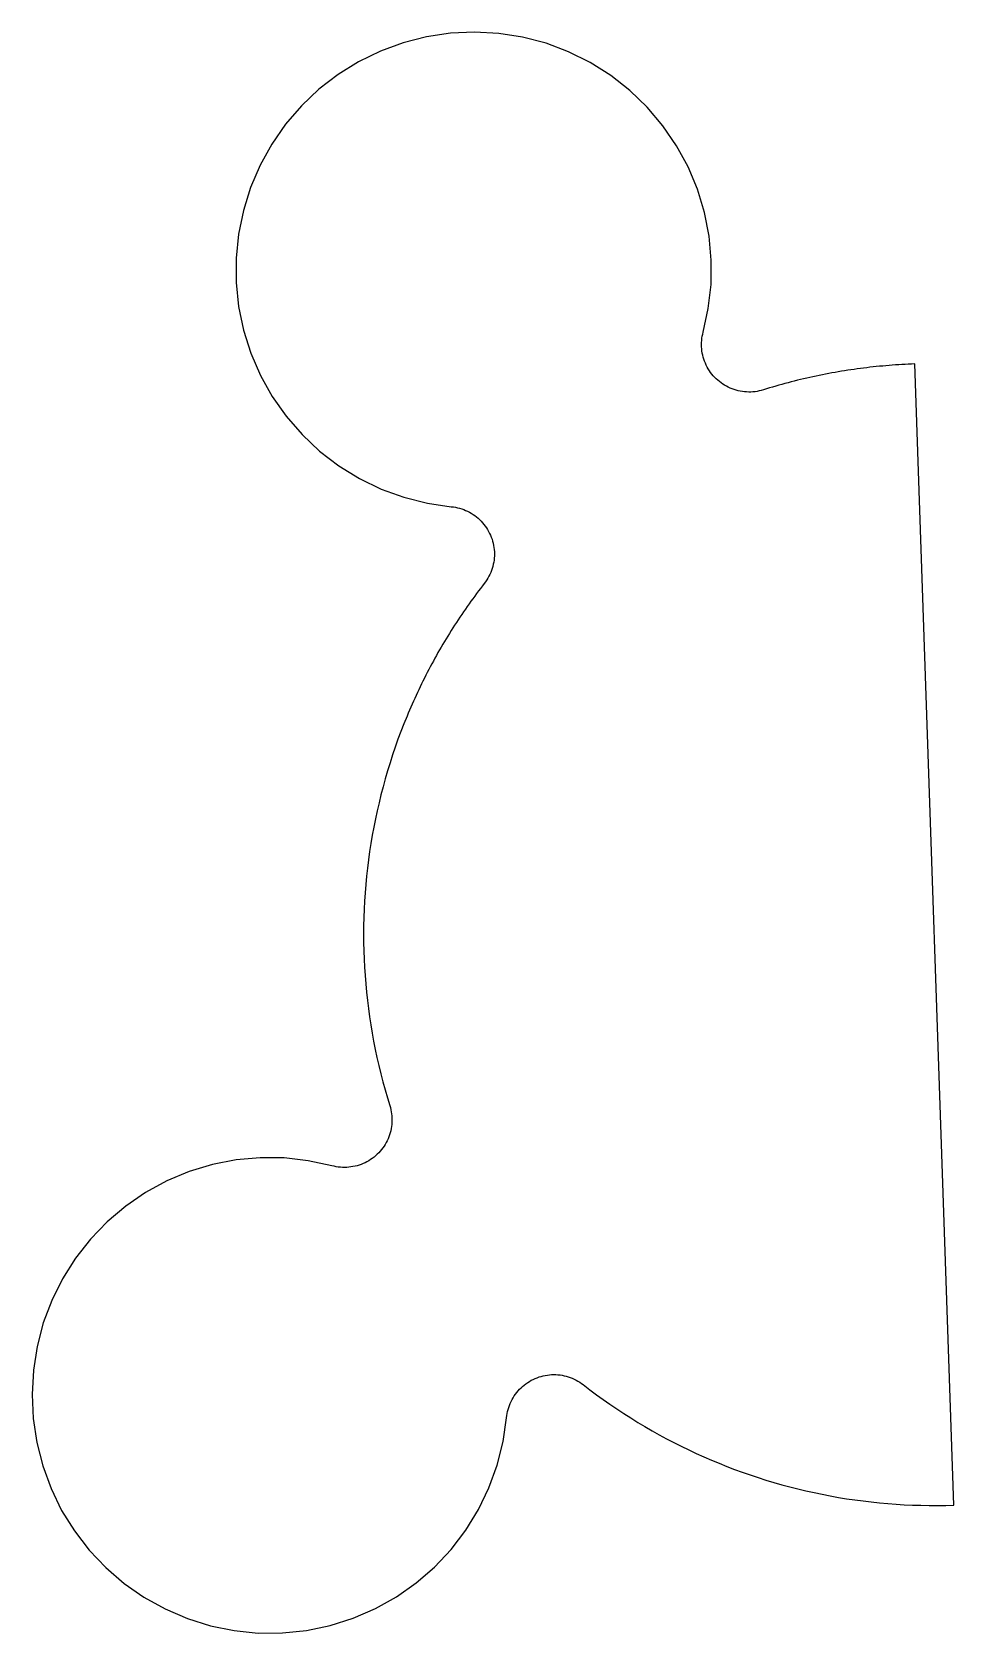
# Model space of a CAD drawing. Header units: metres. Extents: x 66.4 to 85.8, y -50 to -16.4.
import ezdxf

# ---------------------------------------------------------------- set-up
doc = ezdxf.new("R2010")
doc.units = ezdxf.units.M

msp = doc.modelspace()

# ---------------------------------------------------------------- linework, layer by layer
at = {"layer": 'Polygon'}
for p, q in [((74.679, -16.484), (74.186, -16.61)), ((75.182, -16.409), (74.679, -16.484)), ((75.69, -16.385), (75.182, -16.409)), ((76.197, -16.413), (75.69, -16.385)), ((76.699, -16.492), (76.197, -16.413)), ((73.709, -16.785), (73.252, -17.008)), ((74.186, -16.61), (73.709, -16.785)), ((77.191, -16.622), (76.699, -16.492)), ((77.667, -16.801), (77.191, -16.622)), ((78.122, -17.028), (77.667, -16.801)), ((73.252, -17.008), (72.82, -17.276)), ((78.552, -17.299), (78.122, -17.028)), ((72.82, -17.276), (72.418, -17.586)), ((78.952, -17.613), (78.552, -17.299)), ((72.418, -17.586), (72.049, -17.936)), ((79.318, -17.966), (78.952, -17.613)), ((72.049, -17.936), (71.717, -18.322)), ((79.646, -18.354), (79.318, -17.966)), ((71.717, -18.322), (71.427, -18.739)), ((79.933, -18.774), (79.646, -18.354)), ((71.427, -18.739), (71.18, -19.183)), ((80.176, -19.22), (79.933, -18.774)), ((71.18, -19.183), (70.979, -19.651)), ((80.373, -19.689), (80.176, -19.22)), ((70.979, -19.651), (70.828, -20.136)), ((80.521, -20.176), (80.373, -19.689)), ((70.828, -20.136), (70.726, -20.634)), ((80.618, -20.674), (80.521, -20.176)), ((70.726, -20.634), (70.675, -21.14)), ((80.665, -21.181), (80.618, -20.674)), ((70.675, -21.14), (70.676, -21.648)), ((80.66, -21.689), (80.665, -21.181)), ((70.676, -21.648), (70.729, -22.154)), ((80.603, -22.194), (80.66, -21.689)), ((70.729, -22.154), (70.832, -22.651)), ((80.495, -22.691), (80.603, -22.194)), ((70.832, -22.651), (70.986, -23.136)), ((80.462, -22.911), (80.464, -22.867)), ((80.464, -22.867), (80.469, -22.822)), ((80.469, -22.822), (80.476, -22.778)), ((80.476, -22.778), (80.485, -22.734)), ((80.485, -22.734), (80.495, -22.691)), ((70.986, -23.136), (71.188, -23.603)), ((80.461, -22.956), (80.462, -22.911)), ((80.462, -23), (80.461, -22.956)), ((80.465, -23.045), (80.462, -23)), ((80.47, -23.089), (80.465, -23.045)), ((80.477, -23.133), (80.47, -23.089)), ((80.486, -23.176), (80.477, -23.133)), ((80.497, -23.22), (80.486, -23.176)), ((80.51, -23.262), (80.497, -23.22)), ((80.525, -23.304), (80.51, -23.262)), ((80.541, -23.346), (80.525, -23.304)), ((80.56, -23.386), (80.541, -23.346)), ((80.58, -23.426), (80.56, -23.386)), ((80.602, -23.465), (80.58, -23.426)), ((80.626, -23.503), (80.602, -23.465)), ((80.651, -23.539), (80.626, -23.503)), ((80.678, -23.575), (80.651, -23.539)), ((83.2, -23.55), (83.134, -23.563)), ((83.267, -23.539), (83.2, -23.55)), ((83.333, -23.527), (83.267, -23.539)), ((83.4, -23.516), (83.333, -23.527)), ((83.466, -23.505), (83.4, -23.516)), ((83.533, -23.495), (83.466, -23.505)), ((83.6, -23.484), (83.533, -23.495)), ((83.666, -23.475), (83.6, -23.484)), ((83.733, -23.465), (83.666, -23.475)), ((83.8, -23.457), (83.733, -23.465)), ((83.867, -23.448), (83.8, -23.457)), ((83.934, -23.44), (83.867, -23.448)), ((84.001, -23.432), (83.934, -23.44)), ((84.068, -23.425), (84.001, -23.432)), ((84.135, -23.418), (84.068, -23.425)), ((84.202, -23.411), (84.135, -23.418)), ((84.27, -23.405), (84.202, -23.411)), ((84.337, -23.399), (84.27, -23.405)), ((84.404, -23.393), (84.337, -23.399)), ((84.471, -23.388), (84.404, -23.393)), ((84.539, -23.383), (84.471, -23.388)), ((84.606, -23.379), (84.539, -23.383)), ((84.673, -23.375), (84.606, -23.379)), ((84.741, -23.371), (84.673, -23.375)), ((84.808, -23.368), (84.741, -23.371)), ((84.875, -23.365), (84.808, -23.368)), ((84.943, -23.362), (84.875, -23.365)), ((85.768, -47.348), (84.943, -23.362)), ((71.188, -23.603), (71.436, -24.046)), ((80.706, -23.609), (80.678, -23.575)), ((80.736, -23.642), (80.706, -23.609)), ((80.768, -23.674), (80.736, -23.642)), ((80.801, -23.704), (80.768, -23.674)), ((80.835, -23.732), (80.801, -23.704)), ((80.87, -23.759), (80.835, -23.732)), ((80.907, -23.785), (80.87, -23.759)), ((80.944, -23.809), (80.907, -23.785)), ((80.983, -23.831), (80.944, -23.809)), ((81.023, -23.851), (80.983, -23.831)), ((81.063, -23.87), (81.023, -23.851)), ((81.104, -23.887), (81.063, -23.87)), ((81.146, -23.902), (81.104, -23.887)), ((81.825, -23.886), (81.76, -23.907)), ((81.889, -23.867), (81.825, -23.886)), ((81.954, -23.848), (81.889, -23.867)), ((82.019, -23.829), (81.954, -23.848)), ((82.083, -23.81), (82.019, -23.829)), ((82.148, -23.792), (82.083, -23.81)), ((82.214, -23.774), (82.148, -23.792)), ((82.279, -23.756), (82.214, -23.774)), ((82.344, -23.739), (82.279, -23.756)), ((82.409, -23.723), (82.344, -23.739)), ((82.475, -23.706), (82.409, -23.723)), ((82.54, -23.69), (82.475, -23.706)), ((82.606, -23.675), (82.54, -23.69)), ((82.672, -23.659), (82.606, -23.675)), ((82.737, -23.644), (82.672, -23.659)), ((82.803, -23.63), (82.737, -23.644)), ((82.869, -23.616), (82.803, -23.63)), ((82.935, -23.602), (82.869, -23.616)), ((83.001, -23.588), (82.935, -23.602)), ((83.068, -23.575), (83.001, -23.588)), ((83.134, -23.563), (83.068, -23.575)), ((71.436, -24.046), (71.728, -24.462)), ((81.189, -23.915), (81.146, -23.902)), ((81.232, -23.926), (81.189, -23.915)), ((81.276, -23.935), (81.232, -23.926)), ((81.32, -23.942), (81.276, -23.935)), ((81.364, -23.948), (81.32, -23.942)), ((81.408, -23.951), (81.364, -23.948)), ((81.453, -23.952), (81.408, -23.951)), ((81.497, -23.952), (81.453, -23.952)), ((81.542, -23.949), (81.497, -23.952)), ((81.586, -23.945), (81.542, -23.949)), ((81.63, -23.938), (81.586, -23.945)), ((81.674, -23.929), (81.63, -23.938)), ((81.717, -23.919), (81.674, -23.929)), ((81.76, -23.907), (81.717, -23.919)), ((71.728, -24.462), (72.061, -24.847)), ((72.061, -24.847), (72.432, -25.195)), ((72.432, -25.195), (72.835, -25.504)), ((72.835, -25.504), (73.268, -25.771)), ((73.268, -25.771), (73.726, -25.992)), ((73.726, -25.992), (74.204, -26.165)), ((74.204, -26.165), (74.697, -26.289)), ((74.697, -26.289), (75.2, -26.363)), ((75.2, -26.363), (75.244, -26.368)), ((75.244, -26.368), (75.288, -26.375)), ((75.288, -26.375), (75.332, -26.384)), ((75.332, -26.384), (75.375, -26.395)), ((75.375, -26.395), (75.418, -26.408)), ((75.418, -26.408), (75.46, -26.423)), ((75.46, -26.423), (75.501, -26.44)), ((75.501, -26.44), (75.542, -26.458)), ((75.542, -26.458), (75.581, -26.478)), ((75.581, -26.478), (75.62, -26.5)), ((75.62, -26.5), (75.658, -26.524)), ((75.658, -26.524), (75.694, -26.55)), ((75.694, -26.55), (75.73, -26.577)), ((75.73, -26.577), (75.764, -26.605)), ((75.764, -26.605), (75.797, -26.635)), ((75.797, -26.635), (75.828, -26.667)), ((75.828, -26.667), (75.858, -26.7)), ((75.858, -26.7), (75.887, -26.734)), ((75.887, -26.734), (75.914, -26.769)), ((75.914, -26.769), (75.94, -26.806)), ((75.94, -26.806), (75.963, -26.843)), ((75.963, -26.843), (75.985, -26.882)), ((75.985, -26.882), (76.006, -26.922)), ((76.006, -26.922), (76.024, -26.962)), ((76.024, -26.962), (76.041, -27.004)), ((76.041, -27.004), (76.056, -27.046)), ((76.056, -27.046), (76.069, -27.088)), ((76.069, -27.088), (76.08, -27.131)), ((76.08, -27.131), (76.089, -27.175)), ((76.089, -27.175), (76.096, -27.219)), ((76.096, -27.219), (76.102, -27.263)), ((76.083, -27.573), (76.072, -27.617)), ((76.091, -27.53), (76.083, -27.573)), ((76.098, -27.486), (76.091, -27.53)), ((76.103, -27.441), (76.098, -27.486)), ((76.102, -27.263), (76.105, -27.308)), ((76.105, -27.397), (76.103, -27.441)), ((76.105, -27.308), (76.106, -27.352)), ((76.106, -27.352), (76.105, -27.397)), ((75.946, -27.901), (75.921, -27.938)), ((75.969, -27.863), (75.946, -27.901)), ((75.991, -27.824), (75.969, -27.863)), ((76.011, -27.784), (75.991, -27.824)), ((76.029, -27.743), (76.011, -27.784)), ((76.045, -27.702), (76.029, -27.743)), ((76.06, -27.66), (76.045, -27.702)), ((76.072, -27.617), (76.06, -27.66)), ((75.691, -28.242), (75.651, -28.297)), ((75.731, -28.188), (75.691, -28.242)), ((75.771, -28.134), (75.731, -28.188)), ((75.812, -28.08), (75.771, -28.134)), ((75.853, -28.027), (75.812, -28.08)), ((75.894, -27.973), (75.853, -28.027)), ((75.921, -27.938), (75.894, -27.973)), ((75.456, -28.572), (75.418, -28.628)), ((75.495, -28.517), (75.456, -28.572)), ((75.533, -28.461), (75.495, -28.517)), ((75.572, -28.406), (75.533, -28.461)), ((75.611, -28.351), (75.572, -28.406)), ((75.651, -28.297), (75.611, -28.351)), ((75.233, -28.91), (75.197, -28.967)), ((75.27, -28.853), (75.233, -28.91)), ((75.306, -28.797), (75.27, -28.853)), ((75.343, -28.74), (75.306, -28.797)), ((75.381, -28.684), (75.343, -28.74)), ((75.418, -28.628), (75.381, -28.684)), ((75.022, -29.255), (74.987, -29.313)), ((75.056, -29.197), (75.022, -29.255)), ((75.091, -29.139), (75.056, -29.197)), ((75.126, -29.082), (75.091, -29.139)), ((75.161, -29.024), (75.126, -29.082)), ((75.197, -28.967), (75.161, -29.024)), ((74.822, -29.607), (74.789, -29.667)), ((74.854, -29.548), (74.822, -29.607)), ((74.887, -29.489), (74.854, -29.548)), ((74.92, -29.43), (74.887, -29.489)), ((74.954, -29.372), (74.92, -29.43)), ((74.987, -29.313), (74.954, -29.372)), ((74.664, -29.906), (74.634, -29.966)), ((74.695, -29.846), (74.664, -29.906)), ((74.726, -29.786), (74.695, -29.846)), ((74.758, -29.726), (74.726, -29.786)), ((74.789, -29.667), (74.758, -29.726)), ((74.486, -30.269), (74.458, -30.33)), ((74.515, -30.208), (74.486, -30.269)), ((74.544, -30.147), (74.515, -30.208)), ((74.574, -30.087), (74.544, -30.147)), ((74.604, -30.026), (74.574, -30.087)), ((74.634, -29.966), (74.604, -30.026)), ((74.348, -30.577), (74.321, -30.639)), ((74.375, -30.515), (74.348, -30.577)), ((74.402, -30.453), (74.375, -30.515)), ((74.43, -30.392), (74.402, -30.453)), ((74.458, -30.33), (74.43, -30.392)), ((74.203, -30.925), (74.14, -31.087)), ((74.269, -30.763), (74.203, -30.925)), ((74.295, -30.701), (74.269, -30.763)), ((74.321, -30.639), (74.295, -30.701)), ((74.079, -31.25), (74.021, -31.414)), ((74.14, -31.087), (74.079, -31.25)), ((73.965, -31.579), (73.911, -31.745)), ((74.021, -31.414), (73.965, -31.579)), ((73.86, -31.912), (73.811, -32.079)), ((73.911, -31.745), (73.86, -31.912)), ((73.765, -32.247), (73.721, -32.416)), ((73.811, -32.079), (73.765, -32.247)), ((73.68, -32.585), (73.641, -32.755)), ((73.721, -32.416), (73.68, -32.585)), ((73.604, -32.925), (73.57, -33.096)), ((73.641, -32.755), (73.604, -32.925)), ((73.538, -33.267), (73.509, -33.439)), ((73.57, -33.096), (73.538, -33.267)), ((73.483, -33.611), (73.459, -33.784)), ((73.509, -33.439), (73.483, -33.611)), ((73.437, -33.957), (73.418, -34.13)), ((73.459, -33.784), (73.437, -33.957)), ((73.402, -34.303), (73.388, -34.477)), ((73.418, -34.13), (73.402, -34.303)), ((73.376, -34.651), (73.367, -34.825)), ((73.388, -34.477), (73.376, -34.651)), ((73.367, -34.825), (73.361, -34.999)), ((73.357, -35.173), (73.355, -35.347)), ((73.361, -34.999), (73.357, -35.173)), ((73.355, -35.347), (73.356, -35.522)), ((73.356, -35.522), (73.36, -35.696)), ((73.36, -35.696), (73.366, -35.87)), ((73.366, -35.87), (73.375, -36.044)), ((73.375, -36.044), (73.386, -36.218)), ((73.386, -36.218), (73.4, -36.392)), ((73.4, -36.392), (73.416, -36.565)), ((73.416, -36.565), (73.435, -36.738)), ((73.435, -36.738), (73.457, -36.911)), ((73.457, -36.911), (73.48, -37.084)), ((73.48, -37.084), (73.507, -37.256)), ((73.507, -37.256), (73.536, -37.428)), ((73.536, -37.428), (73.567, -37.599)), ((73.567, -37.599), (73.601, -37.77)), ((73.601, -37.77), (73.637, -37.941)), ((73.637, -37.941), (73.676, -38.111)), ((73.676, -38.111), (73.717, -38.28)), ((73.717, -38.28), (73.761, -38.448)), ((73.761, -38.448), (73.807, -38.616)), ((73.807, -38.616), (73.856, -38.784)), ((73.856, -38.784), (73.907, -38.95)), ((73.907, -38.95), (73.919, -38.993)), ((73.919, -38.993), (73.929, -39.037)), ((73.929, -39.037), (73.938, -39.08)), ((73.938, -39.08), (73.945, -39.124)), ((73.948, -39.347), (73.942, -39.391)), ((73.945, -39.124), (73.949, -39.169)), ((73.951, -39.302), (73.948, -39.347)), ((73.949, -39.169), (73.952, -39.213)), ((73.952, -39.258), (73.951, -39.302)), ((73.952, -39.213), (73.952, -39.258)), ((73.851, -39.688), (73.831, -39.728)), ((73.87, -39.648), (73.851, -39.688)), ((73.887, -39.606), (73.87, -39.648)), ((73.902, -39.564), (73.887, -39.606)), ((73.915, -39.522), (73.902, -39.564)), ((73.926, -39.479), (73.915, -39.522)), ((73.935, -39.435), (73.926, -39.479)), ((73.942, -39.391), (73.935, -39.435)), ((73.575, -40.033), (73.539, -40.06)), ((73.609, -40.004), (73.575, -40.033)), ((73.642, -39.974), (73.609, -40.004)), ((73.674, -39.943), (73.642, -39.974)), ((73.704, -39.91), (73.674, -39.943)), ((73.732, -39.876), (73.704, -39.91)), ((73.759, -39.841), (73.732, -39.876)), ((73.785, -39.804), (73.759, -39.841)), ((73.809, -39.766), (73.785, -39.804)), ((73.831, -39.728), (73.809, -39.766)), ((69.689, -40.338), (69.22, -40.534)), ((70.176, -40.19), (69.689, -40.338)), ((70.674, -40.092), (70.176, -40.19)), ((71.181, -40.046), (70.674, -40.092)), ((71.689, -40.051), (71.181, -40.046)), ((72.194, -40.108), (71.689, -40.051)), ((72.691, -40.215), (72.194, -40.108)), ((72.734, -40.226), (72.691, -40.215)), ((72.778, -40.235), (72.734, -40.226)), ((72.822, -40.242), (72.778, -40.235)), ((72.867, -40.246), (72.822, -40.242)), ((72.911, -40.249), (72.867, -40.246)), ((72.956, -40.25), (72.911, -40.249)), ((73, -40.249), (72.956, -40.25)), ((73.045, -40.246), (73, -40.249)), ((73.089, -40.241), (73.045, -40.246)), ((73.133, -40.234), (73.089, -40.241)), ((73.176, -40.225), (73.133, -40.234)), ((73.22, -40.214), (73.176, -40.225)), ((73.262, -40.201), (73.22, -40.214)), ((73.304, -40.186), (73.262, -40.201)), ((73.346, -40.169), (73.304, -40.186)), ((73.386, -40.151), (73.346, -40.169)), ((73.426, -40.131), (73.386, -40.151)), ((73.465, -40.109), (73.426, -40.131)), ((73.503, -40.085), (73.465, -40.109)), ((73.539, -40.06), (73.503, -40.085)), ((69.22, -40.534), (68.774, -40.778)), ((68.774, -40.778), (68.354, -41.065)), ((68.354, -41.065), (67.966, -41.393)), ((67.966, -41.393), (67.613, -41.759)), ((67.613, -41.759), (67.299, -42.159)), ((67.299, -42.159), (67.028, -42.589)), ((67.028, -42.589), (66.801, -43.044)), ((66.801, -43.044), (66.622, -43.52)), ((66.622, -43.52), (66.492, -44.011)), ((66.492, -44.011), (66.413, -44.513)), ((66.413, -44.513), (66.385, -45.021)), ((76.806, -44.771), (76.843, -44.747)), ((76.843, -44.747), (76.882, -44.725)), ((76.882, -44.725), (76.922, -44.705)), ((76.922, -44.705), (76.962, -44.686)), ((76.962, -44.686), (77.004, -44.67)), ((77.004, -44.67), (77.046, -44.655)), ((77.046, -44.655), (77.088, -44.642)), ((77.088, -44.642), (77.131, -44.631)), ((77.131, -44.631), (77.175, -44.622)), ((77.175, -44.622), (77.219, -44.614)), ((77.219, -44.614), (77.263, -44.609)), ((77.263, -44.609), (77.308, -44.606)), ((77.308, -44.606), (77.352, -44.605)), ((77.352, -44.605), (77.397, -44.605)), ((77.397, -44.605), (77.441, -44.608)), ((77.441, -44.608), (77.486, -44.613)), ((77.486, -44.613), (77.53, -44.619)), ((77.53, -44.619), (77.573, -44.628)), ((77.573, -44.628), (77.617, -44.639)), ((77.617, -44.639), (77.66, -44.651)), ((77.66, -44.651), (77.702, -44.665)), ((77.702, -44.665), (77.743, -44.682)), ((77.743, -44.682), (77.784, -44.7)), ((77.784, -44.7), (77.824, -44.72)), ((77.824, -44.72), (77.863, -44.741)), ((77.863, -44.741), (77.901, -44.765)), ((66.385, -45.021), (66.409, -45.529)), ((76.478, -45.129), (76.5, -45.091)), ((76.5, -45.091), (76.524, -45.053)), ((76.524, -45.053), (76.55, -45.016)), ((76.55, -45.016), (76.577, -44.981)), ((76.577, -44.981), (76.605, -44.947)), ((76.605, -44.947), (76.635, -44.914)), ((76.635, -44.914), (76.667, -44.882)), ((76.667, -44.882), (76.7, -44.852)), ((76.7, -44.852), (76.734, -44.824)), ((76.734, -44.824), (76.769, -44.797)), ((76.769, -44.797), (76.806, -44.771)), ((77.901, -44.765), (77.938, -44.79)), ((77.938, -44.79), (77.973, -44.816)), ((77.973, -44.816), (78.112, -44.922)), ((78.112, -44.922), (78.251, -45.027)), ((78.251, -45.027), (78.392, -45.129)), ((76.368, -45.467), (76.375, -45.423)), ((76.375, -45.423), (76.384, -45.379)), ((76.384, -45.379), (76.395, -45.336)), ((76.395, -45.336), (76.408, -45.293)), ((76.408, -45.293), (76.423, -45.251)), ((76.423, -45.251), (76.44, -45.21)), ((76.44, -45.21), (76.458, -45.169)), ((76.458, -45.169), (76.478, -45.129)), ((78.392, -45.129), (78.535, -45.229)), ((78.535, -45.229), (78.679, -45.327)), ((78.679, -45.327), (78.825, -45.423)), ((78.825, -45.423), (78.972, -45.516)), ((66.409, -45.529), (66.484, -46.032)), ((76.289, -46.014), (76.363, -45.511)), ((76.363, -45.511), (76.368, -45.467)), ((78.972, -45.516), (79.12, -45.608)), ((79.12, -45.608), (79.269, -45.697)), ((79.269, -45.697), (79.42, -45.785)), ((66.484, -46.032), (66.61, -46.524)), ((76.165, -46.507), (76.289, -46.014)), ((79.42, -45.785), (79.572, -45.87)), ((79.572, -45.87), (79.725, -45.953)), ((79.725, -45.953), (79.88, -46.033)), ((79.88, -46.033), (80.035, -46.112)), ((80.035, -46.112), (80.192, -46.188)), ((80.192, -46.188), (80.35, -46.262)), ((80.35, -46.262), (80.509, -46.333)), ((80.509, -46.333), (80.669, -46.402)), ((80.669, -46.402), (80.83, -46.469)), ((66.61, -46.524), (66.785, -47.002)), ((75.992, -46.985), (76.165, -46.507)), ((80.83, -46.469), (80.992, -46.534)), ((80.992, -46.534), (81.154, -46.596)), ((81.154, -46.596), (81.318, -46.656)), ((81.318, -46.656), (81.482, -46.713)), ((81.482, -46.713), (81.648, -46.768)), ((81.648, -46.768), (81.814, -46.821)), ((66.785, -47.002), (67.008, -47.459)), ((75.771, -47.443), (75.992, -46.985)), ((81.814, -46.821), (81.981, -46.871)), ((81.981, -46.871), (82.148, -46.919)), ((82.148, -46.919), (82.317, -46.964)), ((82.317, -46.964), (82.485, -47.007)), ((82.485, -47.007), (82.655, -47.048)), ((82.655, -47.048), (82.825, -47.086)), ((82.825, -47.086), (82.996, -47.121)), ((75.504, -47.876), (75.771, -47.443)), ((82.996, -47.121), (83.167, -47.154)), ((83.167, -47.154), (83.338, -47.185)), ((83.338, -47.185), (83.51, -47.213)), ((83.51, -47.213), (83.682, -47.238)), ((83.682, -47.238), (83.855, -47.261)), ((83.855, -47.261), (84.028, -47.282)), ((84.028, -47.282), (84.202, -47.3)), ((84.202, -47.3), (84.375, -47.315)), ((84.375, -47.315), (84.549, -47.328)), ((84.549, -47.328), (84.723, -47.339)), ((84.723, -47.339), (84.897, -47.347)), ((84.897, -47.347), (85.071, -47.352)), ((85.071, -47.352), (85.245, -47.355)), ((85.245, -47.355), (85.419, -47.355)), ((85.419, -47.355), (85.594, -47.353)), ((85.594, -47.353), (85.768, -47.348)), ((67.008, -47.459), (67.276, -47.891)), ((67.276, -47.891), (67.586, -48.293)), ((75.195, -48.279), (75.504, -47.876)), ((67.586, -48.293), (67.936, -48.662)), ((74.847, -48.649), (75.195, -48.279)), ((67.936, -48.662), (68.322, -48.993)), ((74.462, -48.982), (74.847, -48.649)), ((68.322, -48.993), (68.739, -49.284)), ((74.046, -49.274), (74.462, -48.982)), ((68.739, -49.284), (69.183, -49.531)), ((73.603, -49.523), (74.046, -49.274)), ((69.183, -49.531), (69.651, -49.731)), ((69.651, -49.731), (70.136, -49.883)), ((72.651, -49.878), (73.136, -49.725)), ((73.136, -49.725), (73.603, -49.523)), ((70.136, -49.883), (70.634, -49.985)), ((70.634, -49.985), (71.14, -50.036)), ((71.14, -50.036), (71.648, -50.035)), ((71.648, -50.035), (72.154, -49.982)), ((72.154, -49.982), (72.651, -49.878))]:
    msp.add_line(p, q, dxfattribs=at)

doc.saveas('drawing.dxf')
